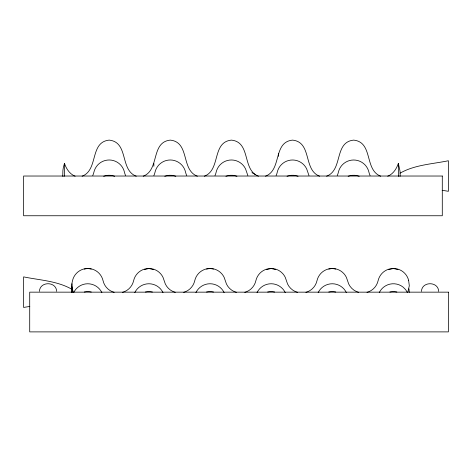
<?xml version="1.0" encoding="UTF-8"?>
<svg xmlns="http://www.w3.org/2000/svg" width="472" height="472" viewBox="0 0 472 472"><rect width="100%" height="100%" fill="white"/><g stroke="black" fill="none" stroke-linecap="round" stroke-linejoin="round"><path stroke-width="0.71" d="M71.933 286.787L71.886 292.327A36.533 36.533 0 0 1 71.927 291.336M421.455 291.377C421.826 281.188 438.305 281.188 438.671 291.377M39.447 291.307C39.89 281.206 56.209 281.206 56.652 291.307M143.222 176.198C159.784 170.026 150.568 142.143 170.292 140.113C190.021 142.143 180.8 170.026 197.361 176.198M319.603 176.198C303.048 170.026 312.263 142.143 292.54 140.113C272.81 142.143 282.032 170.026 265.47 176.198M75.119 176.198C69.638 174.068 66.298 168.787 64.481 163.436L63.661 166.25A34.586 34.586 0 0 0 62.894 170.711L62.735 176.333M407.961 291.725L409.301 285.761L408.669 280.698M400.103 176.333A36.533 36.533 0 0 0 399.937 170.711L398.35 163.436C396.539 168.787 393.194 174.068 387.713 176.198M64.039 176.451L64.481 175.525L64.481 163.436M400.097 173.159C414.664 164.793 432.269 164.073 448.4 160.745L448.4 191.302L442.187 190.293M82.104 176.198C98.66 170.026 89.444 142.143 109.174 140.113C128.897 142.143 119.676 170.026 136.237 176.198M388.792 269.648L393.388 268.474L397.99 269.648M204.346 176.198C220.908 170.026 211.686 142.143 231.416 140.113C251.145 142.143 241.924 170.026 258.485 176.198M144.302 269.648L148.898 268.474L153.5 269.648M326.594 176.198C343.15 170.026 333.934 142.143 353.658 140.113C373.387 142.143 364.166 170.026 380.727 176.198M266.544 269.648L271.146 268.474L275.742 269.648M84.287 269.064L87.78 268.474L91.273 269.064M206.529 269.064L210.022 268.474L213.515 269.064M84.287 291.985L87.78 291.389L91.273 291.985M145.405 291.985L148.898 291.389L152.397 291.985M328.777 269.064L332.27 268.474L335.763 269.064M206.529 291.985L210.022 291.389L213.515 291.985M267.653 291.985L271.146 291.389L274.639 291.985M328.777 291.985L332.27 291.389L335.763 291.985M389.896 291.985L393.388 291.389L396.881 291.985M29.813 306.428L23.6 307.437L23.6 276.875C39.731 280.203 57.336 280.923 71.903 289.289M251.954 172.675L255.169 174.451M407.519 292.658L405.654 289.672L403.176 287.183A15.67 15.67 0 0 0 383.6 287.183A15.688 15.688 0 0 0 379.264 292.658M308.971 175.525L306.664 168.882A15.665 15.665 0 0 0 277.259 172.203A15.665 15.665 0 0 1 276.108 175.525M247.847 175.525L245.546 168.882A15.665 15.665 0 0 0 216.135 172.203A15.665 15.665 0 0 1 214.984 175.525M408.988 288.799L409.283 292.357M398.35 163.436L398.35 175.525A16.313 16.313 0 0 1 398.787 176.451M278.409 153.471L278.409 156.332M153.86 163.436L153.86 166.297M71.927 283.713L71.933 292.422M408.711 280.692A15.688 15.688 0 0 0 378.107 280.692A15.665 15.665 0 0 1 367.004 292.357M73.213 291.725A16.313 16.313 0 0 1 72.499 280.698A15.665 15.665 0 0 1 103.061 280.698A15.665 15.665 0 0 0 114.165 292.351M73.65 292.658A15.665 15.665 0 0 1 101.905 292.658M134.774 292.652A15.665 15.665 0 0 1 163.029 292.658M195.892 292.652A15.665 15.665 0 0 1 224.153 292.658M318.14 292.658A15.665 15.665 0 0 1 346.395 292.658M358.655 292.351A15.665 15.665 0 0 1 348.702 284.014L346.395 277.377A15.665 15.665 0 0 0 316.989 280.698A15.665 15.665 0 0 1 305.88 292.357M297.531 292.351A15.665 15.665 0 0 1 287.578 284.014L285.277 277.377A15.665 15.665 0 0 0 255.865 280.698A15.665 15.665 0 0 1 244.756 292.357M236.413 292.351A15.665 15.665 0 0 1 226.454 284.014L224.153 277.377A15.665 15.665 0 0 0 194.741 280.698A15.665 15.665 0 0 1 183.637 292.357M175.289 292.351A15.665 15.665 0 0 1 165.336 284.014L163.029 277.377A15.665 15.665 0 0 0 133.617 280.698A15.665 15.665 0 0 1 122.513 292.351M257.016 292.658A15.665 15.665 0 0 1 285.277 292.658M370.095 175.525A15.665 15.665 0 0 1 368.939 172.203A15.665 15.665 0 0 0 338.383 172.203A15.665 15.665 0 0 1 337.226 175.525M186.723 175.525A15.665 15.665 0 0 1 185.573 172.203A15.665 15.665 0 0 0 155.011 172.203A15.665 15.665 0 0 1 153.86 175.525M125.605 175.525A15.665 15.665 0 0 1 124.455 172.203A15.665 15.665 0 0 0 93.893 172.203A15.688 15.688 0 0 1 92.736 175.525M348.141 176.262A15.665 15.665 0 0 1 359.174 176.262M103.651 176.262A15.665 15.665 0 0 1 114.69 176.262M287.023 176.262A15.665 15.665 0 0 1 298.056 176.262M164.775 176.262A15.665 15.665 0 0 1 175.808 176.262M225.899 176.262A15.665 15.665 0 0 1 236.932 176.262M442.288 176.026L23.6 176.026L23.6 215.751L442.288 215.751L442.288 176.026M448.4 292.156L29.712 292.156L29.712 331.887L448.4 331.887L448.4 292.156"/></g></svg>
